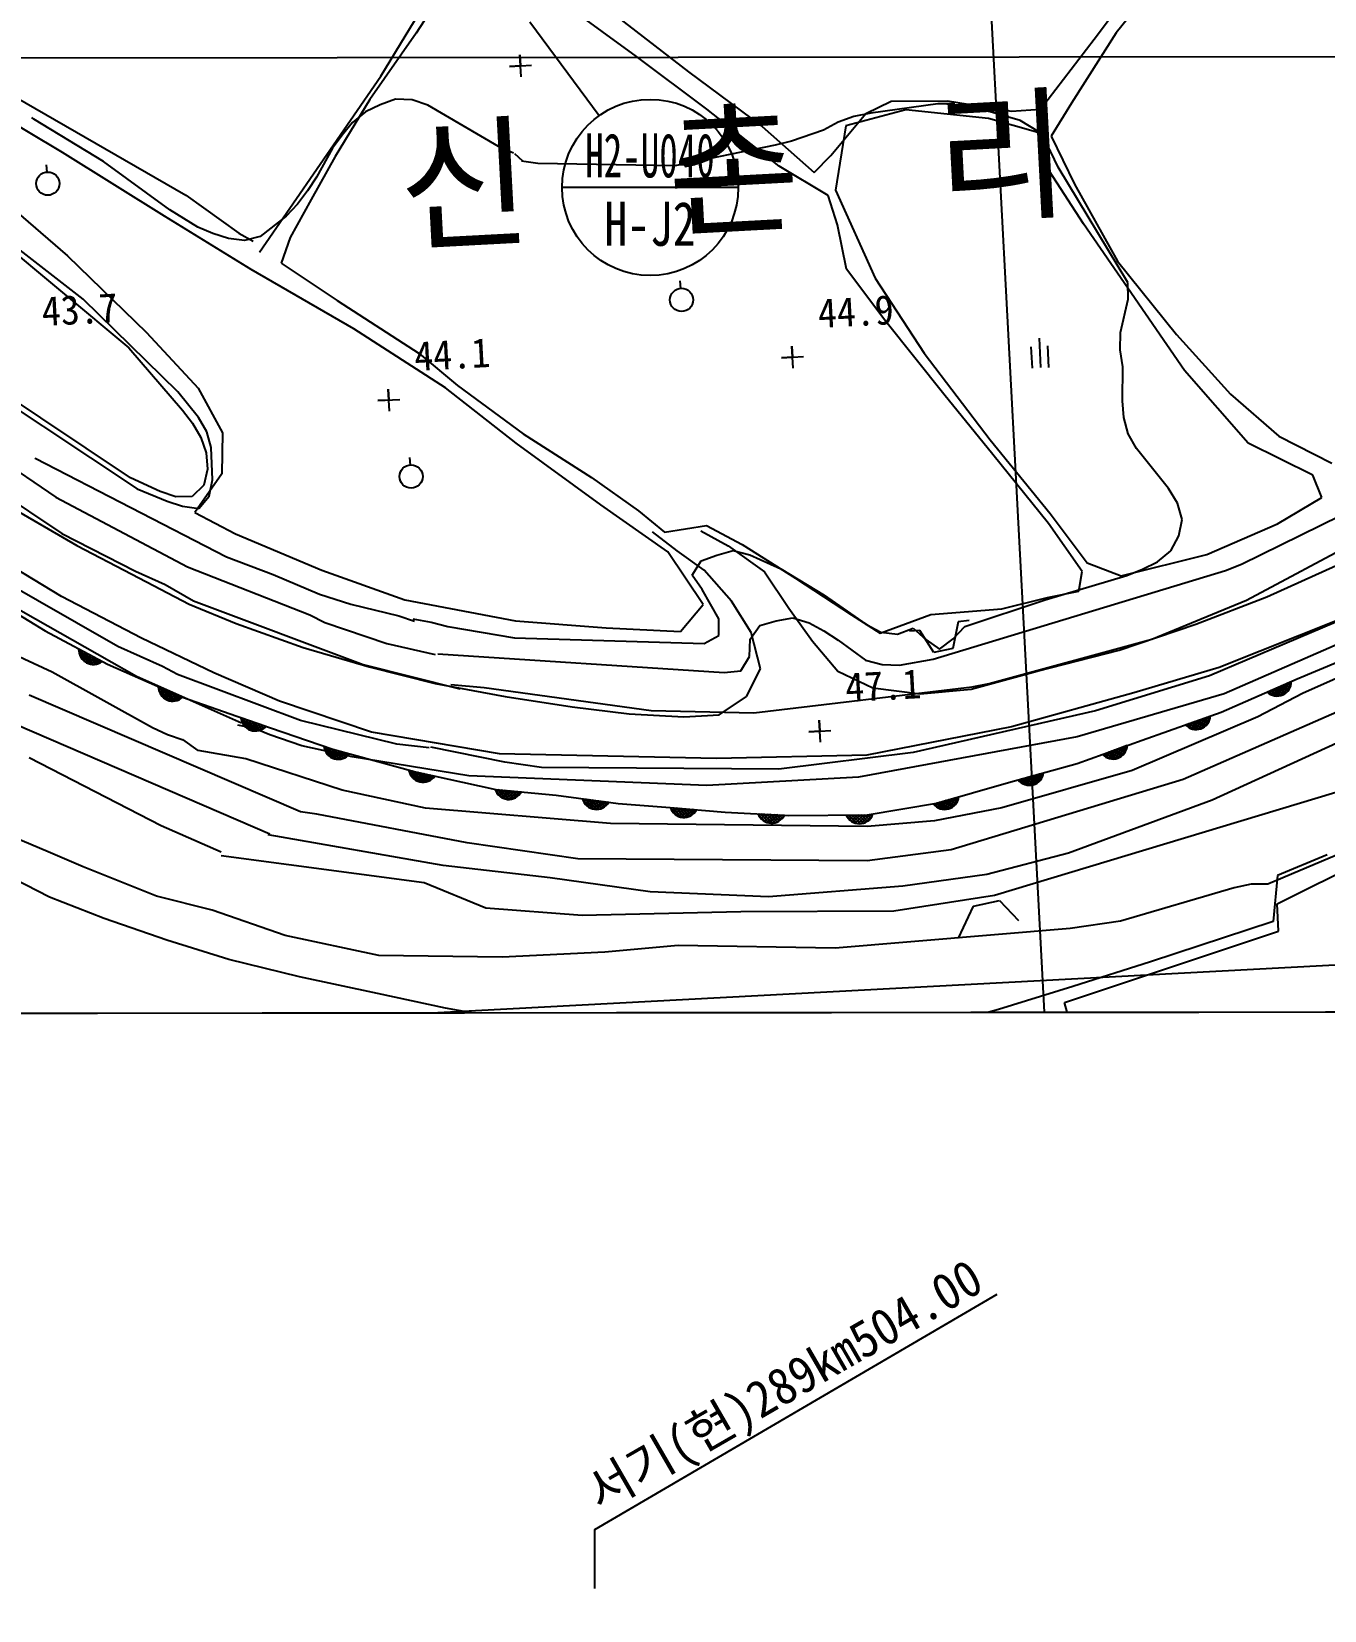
# Model space of a CAD drawing. Header units: millimetres. Extents: x 4198 to 4994, y 1103 to 1810.
# Drawn here: x 4653.3 to 4741.4, y 1363.4 to 1470.9 of the extents above; entities that cross this region are included whole.
import ezdxf
from ezdxf.enums import TextEntityAlignment as Align
from ezdxf.xclip import XClip

# ---------------------------------------------------------------- set-up
doc = ezdxf.new("R2010")
doc.units = ezdxf.units.MM
doc.header["$LTSCALE"] = 10
doc.header["$MEASUREMENT"] = 0
doc.header["$XCLIPFRAME"] = 2
doc.layers.add('TX-PAPR', color=2, linetype='Continuous', plot=False)
for name, color, linetype in [('TZ-BASE', 253, 'Continuous'), ('TZ-LEAL', 1, 'Continuous'), ('TZ-LEAT', 3, 'Continuous')]:
    doc.layers.add(name, color=color, linetype=linetype)
doc.styles.add('GHS', font='GulimChe.ttf')
doc.styles.add('GR', font='GulimChe.ttf')
doc.styles.add('GUL', font='GulimChe.ttf')
doc.styles.get("Standard").update_dxf_attribs({"font": 'GulimChe.ttf'})

# ---------------------------------------------------------------- blocks, each defined once
blk = doc.blocks.new('JD-SDGGD6G')
at = {"layer": 'TZ-BASE'}
for p, q in [((428.07, 141.33), (446.66, -208.53)), ((284.22, 17.23, 46.99), (372.66, -42, 46.99)), ((394.39, -10.84, 44.99), (400.17, -1.29, 44.99)), ((442.96, -8.31, 45.02), (447.67, -2, 45.02)), ((399.93, -3.03, 44.81), (396.78, -7.9, 44.81)), ((448.99, -2.25, 45.13), (444.45, -7.89, 45.13)), ((408.44, -5.21, 45.02), (415.34, -10.54, 45.02)), ((411.79, -9.51, 44.81), (407.12, -6.09, 44.81)), ((396.78, -7.9, 44.81), (393.63, -12.42, 44.81)), ((439.31, -13.09, 45.02), (442.96, -8.31, 45.02)), ((444.45, -7.89, 45.13), (441.41, -12.68, 45.13)), ((0.01, -9.93), (699.47, -9.28)), ((403.93, -10.89, 44.85), (403.85, -9.39, 44.85)), ((403.85, -9.39, 44.85), (403.89, -10.14, 44.85)), ((416.58, -13.08, 44.81), (411.79, -9.51, 44.81)), ((403.14, -10.18, 44.85), (404.64, -10.1, 44.85)), ((403.89, -10.14, 44.85), (403.14, -10.18, 44.85)), ((415.34, -10.54, 45.02), (420.35, -14.27, 45.02)), ((386.11, -22.83, 44.99), (394.39, -10.84, 44.99)), ((372.71, -16.03, 44.91), (365.93, -11.99, 44.91)), ((369.47, -12.25, 44.99), (381.1, -18.94, 44.99)), ((393.63, -12.42, 44.81), (391.26, -16.32, 44.81)), ((394.33, -12.79, 44.99), (393.33, -13.28, 44.99)), ((395.38, -12.41, 44.99), (394.33, -12.79, 44.99)), ((396.52, -12.45, 44.99), (395.38, -12.41, 44.99)), ((397.57, -12.81, 44.99), (396.52, -12.45, 44.99)), ((402.39, -15.63, 44.99), (397.57, -12.81, 44.99)), ((427.4, -13.38, 45.02), (429.13, -12.54, 45.02)), ((432.32, -12.73, 44.99), (427.75, -13.35, 44.99)), ((429.13, -12.54, 45.02), (432.97, -12.52, 45.02)), ((433.46, -12.72, 44.99), (432.32, -12.73, 44.99)), ((434.07, -12.89, 42.4), (432.93, -12.75, 42.4)), ((432.97, -12.52, 45.02), (437.33, -13.23, 45.02)), ((435.88, -13.27, 42.4), (434.07, -12.89, 42.4)), ((441.41, -12.68, 45.13), (440.02, -14.93, 45.13)), ((370.76, -13.76, 44.99), (370.62, -13.66, 44.99)), ((375.5, -16.65, 44.99), (370.76, -13.76, 44.99)), ((393.33, -13.28, 44.99), (392.46, -13.99, 44.99)), ((421.5, -16.96, 44.81), (416.58, -13.08, 44.81)), ((425.53, -13.98, 44.99), (424.52, -14.52, 44.99)), ((425.02, -16.25, 45.02), (427.4, -13.38, 45.02)), ((426.6, -13.58, 44.99), (425.53, -13.98, 44.99)), ((430.14, -13.14, 45.08), (426.05, -14.22, 45.08)), ((427.75, -13.35, 44.99), (426.6, -13.58, 44.99)), ((435.76, -13.73, 45.08), (430.14, -13.14, 45.08)), ((439.12, -14.68, 45.08), (435.76, -13.73, 45.08)), ((437.92, -13.85, 42.4), (435.88, -13.27, 42.4)), ((437.33, -13.23, 45.02), (439.31, -13.09, 45.02)), ((439.19, -14.64, 42.4), (437.92, -13.85, 42.4)), ((341.4, -14.82, 43.99), (377.79, -38.94, 43.99)), ((391.74, -14.85, 44.99), (391.09, -15.75, 44.99)), ((392.46, -13.99, 44.99), (391.74, -14.85, 44.99)), ((420.35, -14.27, 45.02), (423.89, -17.4, 45.02)), ((424.52, -14.52, 44.99), (422.34, -15.27, 44.99)), ((426.05, -14.22, 45.08), (425.34, -18.61, 45.08)), ((439.89, -17.28, 45.08), (439.12, -14.68, 45.08)), ((439.41, -14.99, 44.99), (439.35, -14.66, 44.99)), ((440, -15.99, 44.99), (439.41, -14.99, 44.99)), ((440.02, -14.93, 45.13), (441.62, -18.2, 45.13)), ((377.33, -38.19, 43.99), (342.97, -15.27, 43.99)), ((379.64, -20.38, 44.91), (372.71, -16.03, 44.91)), ((391.09, -15.75, 44.99), (390, -17.71, 44.99)), ((403.41, -16.09, 44.99), (402.39, -15.63, 44.99)), ((404.06, -16.62, 42.4), (403.5, -16.12, 42.4)), ((421.23, -15.55, 44.99), (414.39, -16.94, 44.99)), ((422.34, -15.27, 44.99), (421.23, -15.55, 44.99)), ((440.51, -17.03, 44.99), (440, -15.99, 44.99)), ((374.1, -26.03, 43.99), (362.5, -16.99, 43.99)), ((371.66, -17.39, 44.64), (371.61, -16.87, 44.64)), ((380.01, -19.94, 44.99), (375.5, -16.65, 44.99)), ((391.26, -16.32, 44.81), (389.63, -19.25, 44.81)), ((405.08, -16.8, 44.99), (403.95, -16.62, 44.99)), ((414.39, -16.94, 44.99), (405.08, -16.8, 44.99)), ((424.84, -18.98, 44.81), (421.5, -16.96, 44.81)), ((423.89, -17.4, 45.02), (425.02, -16.25, 45.02)), ((445.26, -24.9, 44.99), (440.51, -17.03, 44.99)), ((363.29, -17.74, 43.99), (377.21, -29.35, 43.99)), ((390, -17.71, 44.99), (389.39, -18.65, 44.99)), ((442.24, -20.91, 45.08), (439.89, -17.28, 45.08)), ((441.62, -18.2, 45.13), (444.54, -23.44, 45.13)), ((368.01, -18.73, 44.91), (373.04, -23.07, 44.91)), ((381.1, -18.94, 44.99), (384.71, -21.54, 44.99)), ((389.63, -19.25, 44.81), (388.2, -21.84, 44.81)), ((389.39, -18.65, 44.99), (388.7, -19.55, 44.99)), ((425.47, -20.97, 44.81), (424.84, -18.98, 44.81)), ((425.34, -18.61, 45.08), (428.05, -24.6, 45.08)), ((385.56, -24.02, 44.91), (379.64, -20.38, 44.91)), ((381.92, -21.13, 44.99), (380.01, -19.94, 44.99)), ((387.94, -20.38, 44.99), (386.17, -21.76, 44.99)), ((388.7, -19.55, 44.99), (387.94, -20.38, 44.99)), ((382.94, -21.56, 44.99), (381.92, -21.13, 44.99)), ((426.09, -23.99, 44.81), (425.47, -20.97, 44.81)), ((445.25, -25.28, 45.08), (442.24, -20.91, 45.08)), ((384, -21.89, 44.99), (382.94, -21.56, 44.99)), ((385.1, -22.03, 44.99), (384, -21.89, 44.99)), ((384.71, -21.54, 44.99), (385.69, -22.08, 44.99)), ((386.17, -21.76, 44.99), (385.1, -22.03, 44.99)), ((388.2, -21.84, 44.81), (387.59, -23.57, 44.81)), ((373.04, -23.07, 44.91), (378.43, -28.29, 44.91)), ((387.59, -23.57, 44.81), (391.4, -26.13, 44.81)), ((444.54, -23.44, 45.13), (448.56, -28.44, 45.13)), ((392.54, -28.06, 44.91), (385.56, -24.02, 44.91)), ((428.78, -27.55, 44.81), (426.09, -23.99, 44.81)), ((428.05, -24.6, 45.08), (431.39, -29.7, 45.08)), ((414.82, -25.31, 44.16), (414.77, -24.79, 44.16)), ((449.11, -30.88, 45.08), (445.25, -25.28, 45.08)), ((445.27, -26.04, 44.99), (445.26, -24.9, 44.99)), ((380.55, -32.35, 43.99), (374.1, -26.03, 43.99)), ((391.4, -26.13, 44.81), (396.98, -29.72, 44.81)), ((444.76, -28.31, 44.99), (445.27, -26.04, 44.99)), ((432.73, -32.51, 44.81), (428.78, -27.55, 44.81)), ((378.43, -28.29, 44.91), (381.95, -32.1, 44.91)), ((398.79, -32.08, 44.91), (392.54, -28.06, 44.91)), ((439.21, -28.68, 44.49), (439.31, -30.69, 44.49)), ((444.73, -29.49, 44.99), (444.76, -28.31, 44.99)), ((448.56, -28.44, 45.13), (452.23, -32.51, 45.13)), ((377.21, -29.35, 43.99), (380.88, -33.58, 43.99)), ((396.98, -29.72, 44.81), (399.59, -31.91, 44.81)), ((421.66, -30.02, 44.85), (423.16, -29.94, 44.85)), ((422.41, -29.98, 44.85), (421.66, -30.02, 44.85)), ((422.45, -30.73, 44.85), (422.37, -29.23, 44.85)), ((422.37, -29.23, 44.85), (422.41, -29.98, 44.85)), ((431.39, -29.7, 45.08), (435.88, -35.62, 45.08)), ((438.65, -29.28, 44.49), (438.73, -30.72, 44.49)), ((439.88, -30.69, 44.49), (439.8, -29.22, 44.49)), ((444.9, -30.63, 44.99), (444.73, -29.49, 44.99)), ((444.88, -32.95, 44.99), (444.9, -30.63, 44.99)), ((453.44, -35.85, 45.08), (449.11, -30.88, 45.08)), ((452.98, -44.09, 45.99), (479.94, -30.82, 45.99)), ((381.95, -32.1, 44.91), (383.59, -35.14, 44.91)), ((394.97, -33.65, 44.05), (394.89, -32.16, 44.05)), ((394.89, -32.16, 44.05), (394.93, -32.9, 44.05)), ((403.6, -35.85, 44.91), (398.79, -32.08, 44.91)), ((399.59, -31.91, 44.81), (404.08, -35.21, 44.81)), ((381.97, -34.08, 43.99), (380.55, -32.35, 43.99)), ((394.18, -32.94, 44.05), (395.68, -32.87, 44.05)), ((394.93, -32.9, 44.05), (394.18, -32.94, 44.05)), ((436.05, -36.62, 44.81), (432.73, -32.51, 44.81)), ((444.97, -34.09, 44.99), (444.88, -32.95, 44.99)), ((452.23, -32.51, 45.13), (455.54, -35.37, 45.13)), ((380.88, -33.58, 43.99), (381.55, -34.48, 43.99)), ((382.53, -35.06, 43.99), (381.97, -34.08, 43.99)), ((445.28, -35.2, 44.99), (444.97, -34.09, 44.99)), ((364.88, -34.49, 45.99), (372.25, -39.52, 45.99)), ((381.55, -34.48, 43.99), (382.12, -35.45, 43.99)), ((382.12, -35.45, 43.99), (382.49, -36.49, 43.99)), ((382.83, -36.13, 43.99), (382.53, -35.06, 43.99)), ((383.59, -35.14, 44.91), (383.56, -37.92, 44.91)), ((404.08, -35.21, 44.81), (408.72, -38.17, 44.81)), ((445.83, -36.2, 44.99), (445.28, -35.2, 44.99)), ((455.54, -35.37, 45.13), (459.15, -37.2, 45.13)), ((382.49, -36.49, 43.99), (382.57, -37.6, 43.99)), ((382.92, -38.34, 43.99), (382.83, -36.13, 43.99)), ((409.36, -40.05, 44.91), (403.6, -35.85, 44.91)), ((435.88, -35.62, 45.08), (439.95, -40.62, 45.08)), ((448.01, -38.92, 44.99), (445.83, -36.2, 44.99)), ((457.84, -38.01, 45.08), (453.44, -35.85, 45.08)), ((377.73, -51.74, 45.99), (351.46, -36.81, 45.99)), ((370.81, -36.84, 44.99), (370.85, -36.87, 44.99)), ((370.85, -36.87, 44.99), (383.88, -43.59, 44.99)), ((382.57, -37.6, 43.99), (382.32, -38.69, 43.99)), ((396.4, -37.34, 44.07), (396.35, -36.82, 44.07)), ((439.85, -41.31, 44.81), (436.05, -36.62, 44.81)), ((379.36, -39.13, 43.99), (377.33, -38.19, 43.99)), ((382.32, -38.69, 43.99), (381.53, -39.48, 43.99)), ((383.56, -37.92, 44.91), (381.71, -40.57, 44.91)), ((382.7, -39.44, 43.99), (382.92, -38.34, 43.99)), ((408.72, -38.17, 44.81), (411.93, -40.45, 44.81)), ((458.45, -39.54, 45.08), (457.84, -38.01, 45.08)), ((372.25, -39.52, 45.99), (381.21, -44.26, 45.99)), ((377.79, -38.94, 43.99), (379.82, -39.8, 43.99)), ((380.42, -39.49, 43.99), (379.36, -39.13, 43.99)), ((381.53, -39.48, 43.99), (380.42, -39.49, 43.99)), ((381.98, -40.3, 43.99), (382.7, -39.44, 43.99)), ((448.63, -39.92, 44.99), (448.01, -38.92, 44.99)), ((455.44, -41.33, 45.08), (458.45, -39.54, 45.08)), ((369.06, -40.12, 47.34), (373.67, -42.82, 47.34)), ((379.82, -39.8, 43.99), (380.88, -40.13, 43.99)), ((380.88, -40.13, 43.99), (381.98, -40.3, 43.99)), ((381.71, -40.57, 44.91), (384.49, -42.01, 44.91)), ((413.92, -43.24, 44.91), (409.36, -40.05, 44.91)), ((411.93, -40.45, 44.81), (413.69, -41.9, 44.81)), ((439.95, -40.62, 45.08), (442.49, -43.99, 45.08)), ((448.95, -41.03, 44.99), (448.63, -39.92, 44.99)), ((376.46, -49.68, 46.99), (361.86, -41.33, 46.99)), ((414.57, -43.18, 47.34), (412.89, -41.88, 47.34)), ((413.69, -41.9, 44.81), (416.55, -41.44, 44.81)), ((416.16, -41.81, 47.34), (418.04, -42.84, 47.34)), ((416.55, -41.44, 44.81), (418.99, -42.75, 44.81)), ((442.13, -44.59, 44.81), (439.85, -41.31, 44.81)), ((448.73, -42.16, 44.99), (448.95, -41.03, 44.99)), ((450.64, -43.43, 45.08), (455.44, -41.33, 45.08)), ((372.64, -46.29, 47.34), (367.09, -42.93, 47.34)), ((372.66, -42, 46.99), (377.67, -44.56, 46.99)), ((373.67, -42.82, 47.34), (377.43, -44.77, 47.34)), ((384.49, -42.01, 44.91), (390.36, -44.5, 44.91)), ((418.04, -42.84, 47.34), (420.5, -44.61, 47.34)), ((418.99, -42.75, 44.81), (422.62, -45.04, 44.81)), ((448.17, -43.18, 44.99), (448.73, -42.16, 44.99)), ((490.05, -42.27, 42.99), (451, -60.16, 42.99)), ((453.34, -46.53, 46.99), (461.43, -42.2, 46.99)), ((383.88, -43.59, 44.99), (387.05, -44.79, 44.99)), ((416.34, -46.83, 44.91), (413.92, -43.24, 44.91)), ((416.4, -44.48, 47.34), (414.57, -43.18, 47.34)), ((415.59, -44.84, 44.99), (416.19, -43.86, 44.99)), ((416.19, -43.86, 44.99), (417.26, -43.47, 44.99)), ((417.26, -43.47, 44.99), (418.37, -43.15, 44.99)), ((418.37, -43.15, 44.99), (419.5, -43.45, 44.99)), ((419.5, -43.45, 44.99), (421.61, -44.41, 44.99)), ((442.49, -43.99, 45.08), (444.79, -44.88, 45.08)), ((444.79, -44.88, 45.08), (450.64, -43.43, 45.08)), ((446.24, -44.42, 44.99), (447.28, -43.92, 44.99)), ((447.28, -43.92, 44.99), (448.17, -43.18, 44.99)), ((473.25, -43.54, 45.99), (451.82, -52.92, 45.99)), ((451.91, -44.52, 45.99), (452.98, -44.09, 45.99)), ((377.43, -44.77, 47.34), (381.33, -46.8, 47.34)), ((377.67, -44.56, 46.99), (379.7, -45.47, 46.99)), ((381.21, -44.26, 45.99), (389.54, -47.54, 45.99)), ((387.05, -44.79, 44.99), (390.21, -46.13, 44.99)), ((390.36, -44.5, 44.91), (396.01, -46.5, 44.91)), ((416.26, -45.8, 44.99), (415.59, -44.84, 44.99)), ((418.25, -46.61, 47.34), (416.4, -44.48, 47.34)), ((420.5, -44.61, 47.34), (422.16, -47.08, 47.34)), ((421.61, -44.41, 44.99), (424.57, -46.19, 44.99)), ((422.62, -45.04, 44.81), (426.44, -47.53, 44.81)), ((431.99, -50.55, 45.99), (451.91, -44.52, 45.99)), ((439.62, -46.51, 44.99), (445.17, -44.85, 44.99)), ((441.91, -45.92, 44.81), (442.13, -44.59, 44.81)), ((445.17, -44.85, 44.99), (446.24, -44.42, 44.99)), ((454.71, -46.3, 47.34), (459.44, -44.17, 47.34)), ((367.06, -45.89, 46.2), (371.52, -48.62, 46.2)), ((379.7, -45.47, 46.99), (381.62, -46.59, 46.99)), ((390.21, -46.13, 44.99), (392.33, -46.81, 44.99)), ((417.39, -47.81, 44.99), (416.26, -45.8, 44.99)), ((424.57, -46.19, 44.99), (427.41, -48.16, 44.99)), ((439.77, -46.36, 44.81), (441.91, -45.92, 44.81)), ((465.76, -45.34, 46.99), (450.82, -51.68, 46.99)), ((378.09, -49.12, 47.34), (372.64, -46.29, 47.34)), ((381.33, -46.8, 47.34), (384.53, -48.13, 47.34)), ((381.62, -46.59, 46.99), (393.17, -50.92, 46.99)), ((392.33, -46.81, 44.99), (395.61, -47.6, 44.99)), ((396.01, -46.5, 44.91), (403.55, -47.93, 44.91)), ((414.78, -48.66, 44.91), (416.34, -46.83, 44.91)), ((419.61, -48.73, 47.34), (418.25, -46.61, 47.34)), ((422.16, -47.08, 47.34), (423.77, -49.33, 47.34)), ((431.84, -47.5, 44.81), (436.68, -47.12, 44.81)), ((434.14, -48.32, 44.99), (439.62, -46.51, 44.99)), ((436.68, -47.12, 44.81), (439.77, -46.36, 44.81)), ((446.89, -49.19, 46.99), (453.34, -46.53, 46.99)), ((449.88, -48.16, 47.34), (454.71, -46.3, 47.34)), ((371.99, -51.43, 44.99), (364.87, -48.15, 44.99)), ((384.53, -48.13, 47.34), (389.1, -49.76, 47.34)), ((389.54, -47.54, 45.99), (390.56, -48.05, 45.99)), ((390.56, -48.05, 45.99), (394.79, -49.49, 45.99)), ((395.61, -47.6, 44.99), (396.67, -47.96, 44.99)), ((396.55, -47.81, 44.99), (397.8, -48.03, 44.99)), ((397.8, -48.03, 44.99), (398.94, -48.32, 44.99)), ((398.94, -48.32, 44.99), (403.48, -49.11, 44.99)), ((403.55, -47.93, 44.91), (409.73, -48.42, 44.91)), ((417.4, -48.95, 44.99), (417.39, -47.81, 44.99)), ((419.52, -49.19, 45.99), (420.19, -48.25, 45.99)), ((420.19, -48.25, 45.99), (421.3, -47.94, 45.99)), ((421.3, -47.94, 45.99), (422.44, -47.74, 45.99)), ((422.44, -47.74, 45.99), (423.54, -48.07, 45.99)), ((423.54, -48.07, 45.99), (424.55, -48.62, 45.99)), ((426.44, -47.53, 44.81), (428.39, -48.79, 44.81)), ((427.41, -48.16, 44.99), (428.43, -48.71, 44.99)), ((428.39, -48.79, 44.81), (431.84, -47.5, 44.81)), ((433.69, -48, 44.98), (433.34, -49.82, 44.98)), ((433.36, -49.17, 44.99), (434.14, -48.32, 44.99)), ((434.45, -47.91, 44.98), (433.69, -48, 44.98)), ((444.67, -49.94, 47.34), (449.88, -48.16, 47.34)), ((459.73, -47.82, 47.34), (451.48, -51.12, 47.34)), ((371.52, -48.62, 46.2), (375.76, -50.89, 46.2)), ((383.01, -51.48, 47.34), (378.09, -49.12, 47.34)), ((403.48, -49.11, 44.99), (416.4, -49.49, 44.99)), ((409.73, -48.42, 44.91), (414.78, -48.66, 44.91)), ((416.4, -49.49, 44.99), (417.4, -48.95, 44.99)), ((419.49, -50.37, 45.99), (419.52, -49.19, 45.99)), ((420.23, -51.22, 47.34), (419.61, -48.73, 47.34)), ((423.77, -49.33, 47.34), (425.51, -51.38, 47.34)), ((424.55, -48.62, 45.99), (425.52, -49.25, 45.99)), ((425.52, -49.25, 45.99), (427.39, -50.63, 45.99)), ((428.43, -48.71, 44.99), (429.56, -48.86, 44.99)), ((429.56, -48.86, 44.99), (430.64, -48.43, 44.99)), ((431.09, -48.59, 44.98), (430.37, -48.65, 44.98)), ((430.64, -48.43, 44.99), (431.49, -49.21, 44.99)), ((432.04, -50.09, 44.98), (431.09, -48.59, 44.98)), ((431.49, -49.21, 44.99), (432.43, -49.87, 44.99)), ((432.43, -49.87, 44.99), (433.36, -49.17, 44.99)), ((435.8, -52.2, 46.99), (446.89, -49.19, 46.99)), ((373.82, -49.85, 46.2), (375.41, -50.7, 46.2)), ((373.82, -49.93, 46.2), (373.92, -49.9, 46.2)), ((374.01, -50.52, 46.2), (373.82, -49.9, 46.2)), ((373.83, -50.08, 46.2), (374.1, -50, 46.2)), ((373.86, -50.23, 46.2), (374.29, -50.1, 46.2)), ((373.92, -50.37, 46.2), (374.48, -50.2, 46.2)), ((374.23, -50.74, 46.2), (373.99, -49.94, 46.2)), ((373.99, -50.5, 46.2), (374.67, -50.3, 46.2)), ((374.1, -50.63, 46.2), (374.85, -50.4, 46.2)), ((374.42, -50.84, 46.2), (374.17, -50.04, 46.2)), ((374.24, -50.74, 46.2), (375.04, -50.5, 46.2)), ((374.59, -50.9, 46.2), (374.36, -50.14, 46.2)), ((374.75, -50.92, 46.2), (374.55, -50.24, 46.2)), ((374.91, -50.91, 46.2), (374.74, -50.34, 46.2)), ((375.06, -50.88, 46.2), (374.92, -50.44, 46.2)), ((375.2, -50.83, 46.2), (375.11, -50.54, 46.2)), ((379.51, -51.05, 46.99), (376.46, -49.68, 46.99)), ((389.1, -49.76, 47.34), (393.59, -51.08, 47.34)), ((394.79, -49.49, 45.99), (398.08, -50.24, 45.99)), ((398.25, -50.2, 45.99), (417.76, -51.46, 45.99)), ((418.9, -51.34, 45.99), (419.49, -50.37, 45.99)), ((433.34, -49.82, 44.98), (432.04, -50.09, 44.98)), ((439.08, -51.36, 47.34), (444.67, -49.94, 47.34)), ((456.79, -51.9, 46.2), (461.51, -49.92, 46.2)), ((463.56, -50.04, 44.99), (457.14, -52.89, 44.99)), ((378.84, -55.23, 44.99), (371.99, -51.43, 44.99)), ((374.42, -50.85, 46.2), (375.23, -50.6, 46.2)), ((374.71, -50.91, 46.2), (375.4, -50.71, 46.2)), ((375.33, -50.75, 46.2), (375.3, -50.64, 46.2)), ((375.76, -50.89, 46.2), (380.88, -53.14, 46.2)), ((380.53, -51.6, 46.99), (379.51, -51.05, 46.99)), ((388.9, -54.74, 46.99), (380.53, -51.6, 46.99)), ((387.49, -53.41, 47.34), (383.01, -51.48, 47.34)), ((393.17, -50.92, 46.99), (399.75, -52.57, 46.99)), ((393.59, -51.08, 47.34), (398.08, -52.21, 47.34)), ((417.76, -51.46, 45.99), (418.9, -51.34, 45.99)), ((419.28, -53.1, 47.34), (420.23, -51.22, 47.34)), ((425.51, -51.38, 47.34), (427.88, -52.5, 47.34)), ((427.39, -50.63, 45.99), (428.53, -50.92, 45.99)), ((428.53, -50.92, 45.99), (429.7, -50.95, 45.99)), ((429.7, -50.95, 45.99), (431.99, -50.55, 45.99)), ((434.57, -52.59, 47.34), (439.08, -51.36, 47.34)), ((451.48, -51.12, 47.34), (445.66, -52.85, 47.34)), ((384.89, -54.92, 45.99), (377.73, -51.74, 45.99)), ((379.24, -52.42, 46.2), (380.89, -53.14, 46.2)), ((379.24, -52.5, 46.2), (379.34, -52.46, 46.2)), ((379.48, -53.07, 46.2), (379.24, -52.46, 46.2)), ((379.26, -52.65, 46.2), (379.53, -52.55, 46.2)), ((379.31, -52.79, 46.2), (379.73, -52.63, 46.2)), ((379.72, -53.27, 46.2), (379.41, -52.49, 46.2)), ((379.91, -53.36, 46.2), (379.61, -52.58, 46.2)), ((380.09, -53.4, 46.2), (379.8, -52.66, 46.2)), ((398.08, -52.21, 47.34), (402.85, -53.09, 47.34)), ((399.15, -52.28, 46.99), (401.42, -52.48, 46.99)), ((401.42, -52.48, 46.99), (412.79, -54.05, 46.99)), ((419.78, -54.21, 46.99), (434.65, -52.44, 46.99)), ((427.88, -52.5, 47.34), (431.1, -52.92, 47.34)), ((431.1, -52.92, 47.34), (434.57, -52.59, 47.34)), ((434.65, -52.44, 46.99), (435.8, -52.2, 46.99)), ((450.82, -51.68, 46.99), (443.05, -54.08, 46.99)), ((451.6, -54.17, 46.2), (456.79, -51.9, 46.2)), ((454.74, -52.79, 46.2), (456.39, -52.07, 46.2)), ((454.93, -52.94, 46.2), (455.03, -52.67, 46.2)), ((455.06, -53, 46.2), (455.23, -52.58, 46.2)), ((455.89, -52.94, 46.2), (455.1, -52.63, 46.2)), ((455.21, -53.04, 46.2), (455.42, -52.5, 46.2)), ((456.04, -52.84, 46.2), (455.3, -52.55, 46.2)), ((455.36, -53.06, 46.2), (455.61, -52.41, 46.2)), ((456.15, -52.72, 46.2), (455.49, -52.46, 46.2)), ((455.52, -53.06, 46.2), (455.81, -52.32, 46.2)), ((456.24, -52.6, 46.2), (455.69, -52.38, 46.2)), ((455.7, -53.02, 46.2), (456, -52.24, 46.2)), ((456.31, -52.46, 46.2), (455.88, -52.29, 46.2)), ((455.89, -52.94, 46.2), (456.2, -52.15, 46.2)), ((456.36, -52.32, 46.2), (456.07, -52.21, 46.2)), ((456.12, -52.75, 46.2), (456.39, -52.08, 46.2)), ((456.38, -52.17, 46.2), (456.27, -52.12, 46.2)), ((388.92, -60.96, 43.99), (370.44, -53.01, 43.99)), ((379.37, -52.93, 46.2), (379.92, -52.72, 46.2)), ((379.46, -53.06, 46.2), (380.12, -52.8, 46.2)), ((379.58, -53.17, 46.2), (380.31, -52.89, 46.2)), ((379.72, -53.28, 46.2), (380.51, -52.97, 46.2)), ((379.92, -53.36, 46.2), (380.7, -53.06, 46.2)), ((380.25, -53.41, 46.2), (379.99, -52.75, 46.2)), ((380.41, -53.39, 46.2), (380.19, -52.83, 46.2)), ((380.21, -53.41, 46.2), (380.88, -53.15, 46.2)), ((380.55, -53.35, 46.2), (380.38, -52.92, 46.2)), ((380.69, -53.29, 46.2), (380.58, -53, 46.2)), ((380.82, -53.2, 46.2), (380.77, -53.09, 46.2)), ((380.88, -53.14, 46.2), (386.01, -54.93, 46.2)), ((393.75, -55.53, 47.34), (387.49, -53.41, 47.34)), ((402.85, -53.09, 47.34), (407.4, -53.8, 47.34)), ((417.42, -54.35, 47.34), (419.28, -53.1, 47.34)), ((445.66, -52.85, 47.34), (437.32, -55.16, 47.34)), ((451.82, -52.92, 45.99), (441.79, -55.84, 45.99)), ((460.78, -53.59, 43.99), (449.02, -58.74, 43.99)), ((457.14, -52.89, 44.99), (454.1, -54.49, 44.99)), ((455.38, -53.06, 46.2), (454.77, -52.83, 46.2)), ((454.8, -52.85, 46.2), (454.84, -52.75, 46.2)), ((455.69, -53.02, 46.2), (454.91, -52.72, 46.2)), ((386.81, -62.48, 42.99), (368.45, -54.54, 42.99)), ((384.85, -54.53, 46.2), (386.55, -55.12, 46.2)), ((384.86, -54.61, 46.2), (384.96, -54.56, 46.2)), ((385.14, -55.16, 46.2), (384.86, -54.57, 46.2)), ((384.89, -54.76, 46.2), (385.16, -54.63, 46.2)), ((384.95, -54.9, 46.2), (385.36, -54.7, 46.2)), ((385.39, -55.34, 46.2), (385.03, -54.59, 46.2)), ((385.03, -55.03, 46.2), (385.56, -54.77, 46.2)), ((385.12, -55.15, 46.2), (385.76, -54.84, 46.2)), ((385.6, -55.42, 46.2), (385.23, -54.66, 46.2)), ((385.77, -55.44, 46.2), (385.43, -54.73, 46.2)), ((385.94, -55.44, 46.2), (385.63, -54.8, 46.2)), ((395.48, -56.35, 46.99), (388.9, -54.74, 46.99)), ((407.4, -53.8, 47.34), (411.3, -54.28, 47.34)), ((411.3, -54.28, 47.34), (415.02, -54.48, 47.34)), ((412.79, -54.05, 46.99), (419.78, -54.21, 46.99)), ((415.02, -54.48, 47.34), (417.42, -54.35, 47.34)), ((424.32, -56.21, 47.07), (424.24, -54.71, 47.07)), ((424.24, -54.71, 47.07), (424.28, -55.46, 47.07)), ((443.05, -54.08, 46.99), (430.63, -56.9, 46.99)), ((454.1, -54.49, 44.99), (445.54, -58.13, 44.99)), ((446.23, -56.06, 46.2), (451.6, -54.17, 46.2)), ((449.17, -55.02, 46.2), (450.87, -54.43, 46.2)), ((449.48, -55.25, 46.2), (449.67, -54.85, 46.2)), ((449.62, -55.31, 46.2), (449.87, -54.78, 46.2)), ((450.46, -55.16, 46.2), (449.75, -54.82, 46.2)), ((449.77, -55.34, 46.2), (450.07, -54.71, 46.2)), ((449.93, -55.34, 46.2), (450.27, -54.63, 46.2)), ((450.59, -55.06, 46.2), (449.95, -54.75, 46.2)), ((450.11, -55.32, 46.2), (450.47, -54.56, 46.2)), ((450.69, -54.94, 46.2), (450.15, -54.68, 46.2)), ((450.31, -55.25, 46.2), (450.67, -54.49, 46.2)), ((450.77, -54.81, 46.2), (450.35, -54.61, 46.2)), ((450.82, -54.67, 46.2), (450.55, -54.54, 46.2)), ((450.56, -55.09, 46.2), (450.87, -54.44, 46.2)), ((450.86, -54.52, 46.2), (450.75, -54.47, 46.2)), ((379.86, -55.7, 44.99), (378.84, -55.23, 44.99)), ((380.92, -56.06, 44.99), (379.86, -55.7, 44.99)), ((385.77, -55.27, 45.99), (384.64, -55.05, 45.99)), ((385.25, -55.26, 46.2), (385.96, -54.91, 46.2)), ((385.4, -55.35, 46.2), (386.16, -54.98, 46.2)), ((385.6, -55.42, 46.2), (386.36, -55.05, 46.2)), ((386.83, -55.71, 45.99), (385.77, -55.27, 45.99)), ((386.09, -55.41, 46.2), (385.83, -54.87, 46.2)), ((385.89, -55.44, 46.2), (386.54, -55.13, 46.2)), ((386.01, -54.93, 46.2), (391.1, -56.69, 46.2)), ((386.23, -55.36, 46.2), (386.03, -54.94, 46.2)), ((386.36, -55.28, 46.2), (386.23, -55.01, 46.2)), ((386.48, -55.19, 46.2), (386.43, -55.08, 46.2)), ((389.01, -56.45, 45.99), (386.83, -55.71, 45.99)), ((402.46, -56.99, 47.34), (393.75, -55.53, 47.34)), ((423.53, -55.5, 47.07), (425.02, -55.42, 47.07)), ((424.28, -55.46, 47.07), (423.53, -55.5, 47.07)), ((441.79, -55.84, 45.99), (426.9, -58.6, 45.99)), ((437.32, -55.16, 47.34), (427.47, -57.09, 47.34)), ((449.79, -55.34, 46.2), (449.2, -55.06, 46.2)), ((449.23, -55.08, 46.2), (449.27, -54.99, 46.2)), ((449.35, -55.18, 46.2), (449.47, -54.92, 46.2)), ((450.1, -55.32, 46.2), (449.35, -54.96, 46.2)), ((450.31, -55.25, 46.2), (449.55, -54.89, 46.2)), ((381.93, -56.77, 44.98), (380.89, -56.03, 44.98)), ((385.19, -57.35, 44.99), (381.93, -56.77, 44.99)), ((392.42, -57.21, 45.99), (389.01, -56.45, 45.99)), ((390.51, -56.53, 46.2), (392.25, -57, 46.2)), ((390.52, -56.61, 46.2), (390.62, -56.56, 46.2)), ((390.84, -57.14, 46.2), (390.52, -56.57, 46.2)), ((390.57, -56.75, 46.2), (390.82, -56.61, 46.2)), ((390.63, -56.89, 46.2), (391.03, -56.67, 46.2)), ((391.11, -57.3, 46.2), (390.69, -56.58, 46.2)), ((390.72, -57.01, 46.2), (391.23, -56.72, 46.2)), ((390.83, -57.13, 46.2), (391.43, -56.78, 46.2)), ((391.31, -57.36, 46.2), (390.9, -56.63, 46.2)), ((390.96, -57.23, 46.2), (391.64, -56.84, 46.2)), ((391.1, -56.69, 46.2), (396.73, -58.23, 46.2)), ((391.49, -57.38, 46.2), (391.1, -56.69, 46.2)), ((391.11, -57.31, 46.2), (391.84, -56.89, 46.2)), ((391.66, -57.36, 46.2), (391.31, -56.74, 46.2)), ((391.32, -57.36, 46.2), (392.05, -56.95, 46.2)), ((391.81, -57.32, 46.2), (391.51, -56.8, 46.2)), ((391.94, -57.26, 46.2), (391.72, -56.86, 46.2)), ((392.07, -57.18, 46.2), (391.92, -56.91, 46.2)), ((392.19, -57.07, 46.2), (392.12, -56.97, 46.2)), ((397.68, -56.6, 46.99), (395.48, -56.35, 46.99)), ((402.82, -57.56, 47), (397.79, -56.54, 47)), ((409.83, -57.17, 47.34), (402.46, -56.99, 47.34)), ((430.63, -56.9, 46.99), (421.48, -58.05, 46.99)), ((441.79, -57.66, 46.2), (446.23, -56.06, 46.2)), ((443.52, -57.04, 46.2), (445.21, -56.42, 46.2)), ((443.58, -57.09, 46.2), (443.62, -57, 46.2)), ((443.7, -57.19, 46.2), (443.82, -56.93, 46.2)), ((444.45, -57.33, 46.2), (443.7, -56.97, 46.2)), ((443.83, -57.26, 46.2), (444.02, -56.85, 46.2)), ((444.66, -57.26, 46.2), (443.89, -56.9, 46.2)), ((443.97, -57.32, 46.2), (444.22, -56.78, 46.2)), ((444.81, -57.17, 46.2), (444.09, -56.83, 46.2)), ((444.12, -57.35, 46.2), (444.42, -56.71, 46.2)), ((444.28, -57.35, 46.2), (444.62, -56.64, 46.2)), ((444.94, -57.06, 46.2), (444.29, -56.76, 46.2)), ((444.46, -57.33, 46.2), (444.82, -56.57, 46.2)), ((445.04, -56.94, 46.2), (444.49, -56.68, 46.2)), ((444.66, -57.26, 46.2), (445.02, -56.49, 46.2)), ((445.11, -56.81, 46.2), (444.69, -56.61, 46.2)), ((445.17, -56.67, 46.2), (444.89, -56.54, 46.2)), ((444.9, -57.09, 46.2), (445.21, -56.44, 46.2)), ((445.2, -56.52, 46.2), (445.09, -56.47, 46.2)), ((379.43, -61.91, 41.99), (370.43, -57.28, 41.99)), ((391.75, -59.48, 44.99), (385.19, -57.35, 44.99)), ((391.61, -57.37, 46.2), (392.24, -57.01, 46.2)), ((400.37, -58.5, 45.99), (392.42, -57.21, 45.99)), ((405.32, -57.94, 46.99), (402.82, -57.56, 46.99)), ((421.48, -58.05, 46.99), (405.32, -57.94, 46.99)), ((417.24, -57.31, 47.34), (409.83, -57.17, 47.34)), ((427.47, -57.09, 47.34), (417.24, -57.31, 47.34)), ((437.12, -58.96, 46.2), (441.79, -57.66, 46.2)), ((444.14, -57.35, 46.2), (443.55, -57.07, 46.2)), ((699.47, -58.63), (0.09, -95.79)), ((396.29, -58.13, 46.2), (398.05, -58.52, 46.2)), ((396.66, -58.73, 46.2), (396.3, -58.18, 46.2)), ((396.31, -58.21, 46.2), (396.4, -58.16, 46.2)), ((396.36, -58.36, 46.2), (396.61, -58.2, 46.2)), ((396.43, -58.49, 46.2), (396.81, -58.25, 46.2)), ((396.93, -58.88, 46.2), (396.48, -58.17, 46.2)), ((396.53, -58.61, 46.2), (397.02, -58.29, 46.2)), ((396.64, -58.72, 46.2), (397.23, -58.34, 46.2)), ((397.14, -58.93, 46.2), (396.68, -58.22, 46.2)), ((396.73, -58.23, 46.2), (402.21, -59.42, 46.2)), ((396.77, -58.81, 46.2), (397.44, -58.38, 46.2)), ((397.32, -58.93, 46.2), (396.89, -58.26, 46.2)), ((396.94, -58.88, 46.2), (397.64, -58.43, 46.2)), ((397.48, -58.91, 46.2), (397.1, -58.31, 46.2)), ((397.14, -58.93, 46.2), (397.85, -58.47, 46.2)), ((397.63, -58.86, 46.2), (397.31, -58.35, 46.2)), ((397.44, -58.91, 46.2), (398.04, -58.53, 46.2)), ((397.76, -58.79, 46.2), (397.51, -58.4, 46.2)), ((397.88, -58.7, 46.2), (397.72, -58.44, 46.2)), ((397.99, -58.59, 46.2), (397.93, -58.49, 46.2)), ((416.58, -59.15, 45.99), (400.37, -58.5, 45.99)), ((426.9, -58.6, 45.99), (416.58, -59.15, 45.99)), ((432.22, -60.36, 46.2), (437.12, -58.96, 46.2)), ((449.02, -58.74, 43.99), (433.21, -63.54, 43.99)), ((445.54, -58.13, 44.99), (436.66, -60.69, 44.99)), ((437.78, -58.77, 46.2), (439.51, -58.29, 46.2)), ((438.38, -59.13, 46.2), (437.81, -58.81, 46.2)), ((437.83, -58.84, 46.2), (437.88, -58.74, 46.2)), ((437.95, -58.94, 46.2), (438.09, -58.69, 46.2)), ((438.69, -59.14, 46.2), (437.96, -58.72, 46.2)), ((438.07, -59.02, 46.2), (438.29, -58.63, 46.2)), ((438.9, -59.08, 46.2), (438.16, -58.67, 46.2)), ((438.21, -59.09, 46.2), (438.5, -58.57, 46.2)), ((438.36, -59.13, 46.2), (438.7, -58.52, 46.2)), ((439.06, -59, 46.2), (438.37, -58.61, 46.2)), ((438.52, -59.15, 46.2), (438.91, -58.46, 46.2)), ((439.19, -58.9, 46.2), (438.57, -58.55, 46.2)), ((438.7, -59.13, 46.2), (439.11, -58.4, 46.2)), ((439.3, -58.79, 46.2), (438.78, -58.5, 46.2)), ((438.9, -59.08, 46.2), (439.32, -58.35, 46.2)), ((439.39, -58.67, 46.2), (438.98, -58.44, 46.2)), ((439.16, -58.93, 46.2), (439.51, -58.3, 46.2)), ((439.45, -58.53, 46.2), (439.19, -58.38, 46.2)), ((439.5, -58.39, 46.2), (439.39, -58.33, 46.2)), ((397.43, -60.71, 44.99), (391.75, -59.48, 44.99)), ((402.15, -59.42, 46.2), (403.95, -59.59, 46.2)), ((402.58, -59.97, 46.2), (402.17, -59.46, 46.2)), ((402.18, -59.49, 46.2), (402.26, -59.43, 46.2)), ((402.21, -59.42, 46.2), (406.31, -59.82, 46.2)), ((402.25, -59.63, 46.2), (402.47, -59.45, 46.2)), ((402.87, -60.08, 46.2), (402.34, -59.43, 46.2)), ((402.34, -59.75, 46.2), (402.69, -59.47, 46.2)), ((402.44, -59.86, 46.2), (402.9, -59.49, 46.2)), ((403.09, -60.11, 46.2), (402.55, -59.46, 46.2)), ((402.57, -59.95, 46.2), (403.11, -59.51, 46.2)), ((402.71, -60.03, 46.2), (403.32, -59.53, 46.2)), ((403.27, -60.09, 46.2), (402.76, -59.48, 46.2)), ((402.88, -60.08, 46.2), (403.53, -59.55, 46.2)), ((403.43, -60.04, 46.2), (402.97, -59.5, 46.2)), ((403.09, -60.11, 46.2), (403.74, -59.57, 46.2)), ((403.57, -59.98, 46.2), (403.19, -59.52, 46.2)), ((403.38, -60.06, 46.2), (403.94, -59.6, 46.2)), ((403.69, -59.9, 46.2), (403.4, -59.54, 46.2)), ((403.8, -59.79, 46.2), (403.61, -59.56, 46.2)), ((403.9, -59.67, 46.2), (403.82, -59.58, 46.2)), ((406.31, -59.82, 46.2), (410.55, -60.38, 46.2)), ((408.12, -60.06, 46.2), (409.9, -60.29, 46.2)), ((408.53, -60.62, 46.2), (408.13, -60.11, 46.2)), ((408.14, -60.14, 46.2), (408.23, -60.07, 46.2)), ((408.21, -60.28, 46.2), (408.44, -60.1, 46.2)), ((408.29, -60.4, 46.2), (408.65, -60.13, 46.2)), ((408.82, -60.75, 46.2), (408.31, -60.09, 46.2)), ((408.39, -60.52, 46.2), (408.86, -60.16, 46.2)), ((408.51, -60.61, 46.2), (409.07, -60.19, 46.2)), ((409.03, -60.78, 46.2), (408.52, -60.11, 46.2)), ((408.65, -60.69, 46.2), (409.28, -60.21, 46.2)), ((409.21, -60.77, 46.2), (408.73, -60.14, 46.2)), ((409.37, -60.73, 46.2), (408.94, -60.17, 46.2)), ((409.51, -60.67, 46.2), (409.15, -60.2, 46.2)), ((409.64, -60.59, 46.2), (409.36, -60.22, 46.2)), ((432.01, -60.42, 46.2), (433.74, -59.92, 46.2)), ((432.44, -60.73, 46.2), (432.73, -60.22, 46.2)), ((432.59, -60.77, 46.2), (432.93, -60.16, 46.2)), ((432.75, -60.79, 46.2), (433.13, -60.1, 46.2)), ((433.42, -60.54, 46.2), (432.8, -60.19, 46.2)), ((432.93, -60.77, 46.2), (433.34, -60.04, 46.2)), ((433.53, -60.43, 46.2), (433.01, -60.14, 46.2)), ((433.13, -60.72, 46.2), (433.54, -59.98, 46.2)), ((433.62, -60.3, 46.2), (433.21, -60.08, 46.2)), ((433.39, -60.57, 46.2), (433.74, -59.94, 46.2)), ((433.68, -60.17, 46.2), (433.41, -60.02, 46.2)), ((433.72, -60.02, 46.2), (433.62, -59.96, 46.2)), ((459.42, -59.64, 41.99), (436.17, -66.65, 41.99)), ((451, -60.16, 42.99), (441.22, -63.77, 42.99)), ((371.72, -63.68, 40.99), (364.56, -60.64, 40.99)), ((390.02, -61.1, 43.99), (388.92, -60.96, 43.99)), ((400.26, -63.07, 44.01), (390.02, -61.1, 44.01)), ((410.02, -61.74, 44.99), (397.43, -60.71, 44.99)), ((408.82, -60.75, 46.2), (409.49, -60.24, 46.2)), ((409.03, -60.78, 46.2), (409.7, -60.27, 46.2)), ((409.33, -60.74, 46.2), (409.9, -60.3, 46.2)), ((409.75, -60.49, 46.2), (409.57, -60.25, 46.2)), ((409.85, -60.37, 46.2), (409.78, -60.28, 46.2)), ((410.55, -60.38, 46.2), (414.08, -60.65, 46.2)), ((414.08, -60.65, 46.2), (417.83, -60.97, 46.2)), ((414.09, -60.65, 46.2), (415.88, -60.81, 46.2)), ((414.52, -61.2, 46.2), (414.1, -60.7, 46.2)), ((414.12, -60.73, 46.2), (414.2, -60.66, 46.2)), ((414.19, -60.87, 46.2), (414.41, -60.68, 46.2)), ((414.82, -61.31, 46.2), (414.27, -60.67, 46.2)), ((414.27, -60.99, 46.2), (414.62, -60.7, 46.2)), ((414.38, -61.1, 46.2), (414.83, -60.72, 46.2)), ((415.03, -61.33, 46.2), (414.49, -60.69, 46.2)), ((414.51, -61.19, 46.2), (415.04, -60.73, 46.2)), ((414.65, -61.26, 46.2), (415.25, -60.75, 46.2)), ((415.21, -61.31, 46.2), (414.7, -60.71, 46.2)), ((414.82, -61.31, 46.2), (415.46, -60.77, 46.2)), ((415.37, -61.27, 46.2), (414.91, -60.72, 46.2)), ((415.03, -61.33, 46.2), (415.68, -60.79, 46.2)), ((415.51, -61.2, 46.2), (415.12, -60.74, 46.2)), ((415.32, -61.28, 46.2), (415.88, -60.82, 46.2)), ((415.63, -61.11, 46.2), (415.33, -60.76, 46.2)), ((415.74, -61.01, 46.2), (415.54, -60.78, 46.2)), ((415.83, -60.89, 46.2), (415.75, -60.79, 46.2)), ((417.83, -60.97, 46.2), (422.16, -61.19, 46.2)), ((420.07, -61.08, 46.2), (421.87, -61.17, 46.2)), ((420.53, -61.61, 46.2), (420.09, -61.13, 46.2)), ((420.1, -61.16, 46.2), (420.18, -61.09, 46.2)), ((420.18, -61.29, 46.2), (420.39, -61.1, 46.2)), ((420.82, -61.71, 46.2), (420.26, -61.09, 46.2)), ((420.27, -61.41, 46.2), (420.6, -61.11, 46.2)), ((420.38, -61.51, 46.2), (420.82, -61.12, 46.2)), ((421.04, -61.73, 46.2), (420.47, -61.1, 46.2)), ((420.51, -61.6, 46.2), (421.03, -61.13, 46.2)), ((420.66, -61.67, 46.2), (421.24, -61.14, 46.2)), ((421.22, -61.7, 46.2), (420.68, -61.11, 46.2)), ((420.83, -61.71, 46.2), (421.45, -61.15, 46.2)), ((421.37, -61.65, 46.2), (420.89, -61.12, 46.2)), ((421.04, -61.73, 46.2), (421.66, -61.16, 46.2)), ((421.51, -61.58, 46.2), (421.11, -61.13, 46.2)), ((421.63, -61.49, 46.2), (421.32, -61.14, 46.2)), ((421.33, -61.67, 46.2), (421.86, -61.18, 46.2)), ((421.73, -61.38, 46.2), (421.53, -61.16, 46.2)), ((421.82, -61.26, 46.2), (421.74, -61.17, 46.2)), ((422.16, -61.19, 46.2), (427.49, -61.16, 46.2)), ((426.07, -61.17, 46.2), (427.87, -61.16, 46.2)), ((426.55, -61.67, 46.2), (426.09, -61.21, 46.2)), ((426.1, -61.24, 46.2), (426.18, -61.17, 46.2)), ((426.19, -61.37, 46.2), (426.39, -61.17, 46.2)), ((426.85, -61.76, 46.2), (426.26, -61.17, 46.2)), ((426.28, -61.49, 46.2), (426.6, -61.17, 46.2)), ((426.4, -61.58, 46.2), (426.81, -61.16, 46.2)), ((427.07, -61.76, 46.2), (426.47, -61.17, 46.2)), ((426.53, -61.66, 46.2), (427.03, -61.16, 46.2)), ((426.68, -61.72, 46.2), (427.24, -61.16, 46.2)), ((427.24, -61.72, 46.2), (426.68, -61.17, 46.2)), ((426.86, -61.76, 46.2), (427.45, -61.16, 46.2)), ((427.4, -61.66, 46.2), (426.89, -61.16, 46.2)), ((427.07, -61.76, 46.2), (427.66, -61.16, 46.2)), ((427.53, -61.58, 46.2), (427.11, -61.16, 46.2)), ((427.65, -61.49, 46.2), (427.32, -61.16, 46.2)), ((427.36, -61.68, 46.2), (427.86, -61.17, 46.2)), ((427.49, -61.16, 46.2), (432.22, -60.36, 46.2)), ((427.75, -61.38, 46.2), (427.53, -61.16, 46.2)), ((427.83, -61.25, 46.2), (427.74, -61.16, 46.2)), ((432.61, -60.77, 46.2), (432.04, -60.46, 46.2)), ((432.06, -60.48, 46.2), (432.11, -60.39, 46.2)), ((436.66, -60.69, 44.99), (432.08, -61.57, 44.99)), ((432.18, -60.59, 46.2), (432.32, -60.33, 46.2)), ((432.92, -60.78, 46.2), (432.19, -60.37, 46.2)), ((432.3, -60.67, 46.2), (432.52, -60.27, 46.2)), ((433.13, -60.72, 46.2), (432.39, -60.31, 46.2)), ((433.29, -60.64, 46.2), (432.6, -60.25, 46.2)), ((383.5, -63.71, 41.99), (379.43, -61.91, 41.99)), ((427.5, -61.96, 44.99), (410.02, -61.74, 44.99)), ((432.08, -61.57, 44.99), (427.5, -61.96, 44.99)), ((398.63, -64.6, 42.99), (386.7, -62.51, 42.99)), ((407.8, -64.15, 43.99), (400.26, -63.07, 43.99)), ((461.23, -63.14, 40.99), (454.78, -65.88, 40.99)), ((374.1, -64.69, 40.99), (371.72, -63.68, 40.99)), ((397.34, -65.79, 42), (383.51, -63.96, 42)), ((383.51, -63.96, 40.99), (383.51, -63.96, 40.99)), ((427.49, -64.28, 43.99), (407.8, -64.15, 43.99)), ((433.21, -63.54, 43.99), (427.49, -64.28, 43.99)), ((441.22, -63.77, 42.99), (435.64, -65.23, 42.99)), ((458.82, -63.88, 45.61), (455.44, -65.28, 45.61)), ((457.86, -65.99, 40.23), (461.63, -64.14, 40.23)), ((371.81, -66.76, 45.61), (368.55, -65.09, 45.61)), ((379.11, -66.7, 40.99), (374.1, -64.69, 40.99)), ((405.91, -65.44, 42.99), (398.63, -64.6, 42.99)), ((412.73, -66.4, 42.99), (405.91, -65.44, 42.99)), ((435.64, -65.23, 42.99), (429.92, -66.01, 42.99)), ((455.44, -65.28, 45.61), (455.14, -68.43, 45.61)), ((401.53, -67.51, 41.99), (397.34, -65.79, 41.99)), ((420.78, -66.74, 42.99), (412.73, -66.4, 42.99)), ((429.92, -66.01, 42.99), (420.78, -66.74, 42.99)), ((436.17, -66.65, 41.99), (429.31, -67.71, 41.99)), ((452.5, -66.13, 40.99), (444.76, -68.41, 40.99)), ((453.64, -65.89, 40.99), (452.5, -66.13, 40.99)), ((454.78, -65.88, 40.99), (453.64, -65.89, 40.99)), ((455.43, -67.22, 40.23), (457.86, -65.99, 40.23)), ((375.54, -68.22, 45.61), (371.81, -66.76, 45.61)), ((382.89, -67.64, 40.99), (379.11, -66.7, 40.99)), ((387.87, -69.37, 40.99), (382.89, -67.64, 40.99)), ((408.09, -68.01, 41.99), (401.53, -67.51, 41.99)), ((429.31, -67.71, 41.99), (418.89, -67.76, 41.99)), ((433.71, -69.56, 41.43), (434.75, -67.38, 41.43)), ((434.75, -67.38, 41.43), (436.51, -67, 41.43)), ((436.51, -67, 41.43), (437.81, -68.36, 41.43)), ((455.5, -69.09, 40.23), (455.43, -67.22, 40.23)), ((379.8, -69.69, 45.61), (375.54, -68.22, 45.61)), ((418.89, -67.76, 41.99), (408.09, -68.01, 41.99)), ((444.76, -68.41, 40.99), (441.33, -68.9, 40.99)), ((455.14, -68.43, 45.61), (446.79, -71.16, 45.61)), ((384.03, -71, 45.61), (379.8, -69.69, 45.61)), ((394.24, -70.74, 40.99), (387.87, -69.37, 40.99)), ((441.33, -68.9, 40.99), (425.33, -70.23, 40.99)), ((440.94, -73.95, 40.23), (455.5, -69.09, 40.23)), ((402.64, -70.86, 40.99), (394.24, -70.74, 40.99)), ((409.63, -70.51, 40.99), (402.64, -70.86, 40.99)), ((414.63, -70.05, 40.99), (409.63, -70.51, 40.99)), ((425.33, -70.23, 40.99), (414.63, -70.05, 40.99)), ((388.83, -72.18, 45.61), (384.03, -71, 45.61)), ((446.79, -71.16, 45.61), (441.5, -72.86, 45.61)), ((394.16, -73.33, 45.61), (388.83, -72.18, 45.61)), ((441.5, -72.86, 45.61), (436.45, -74.41, 45.61)), ((398.78, -74.32, 45.61), (394.16, -73.33, 45.61)), ((441.26, -75.17, 40.23), (440.94, -73.95, 40.23)), ((404, -75.24, 45.61), (398.78, -74.32, 45.61)), ((436.45, -74.41, 45.61), (431.66, -75.78, 45.61))]:
    blk.add_line(p, q, dxfattribs=at)
for centre in [(371.7, -18.16, 44.64), (414.86, -26.08, 44.16), (396.44, -38.11, 44.07)]:
    blk.add_circle(centre, 0.791, dxfattribs=at)
for centre, start, end in [((374.79, -49.94, 46.2), 174.4938, 309.2541), ((380.21, -52.44, 46.2), 178.8812, 313.6415), ((455.41, -52.09, 46.2), 226.2782, 1.0385), ((385.83, -54.47, 46.2), 183.3334, 318.0937), ((449.9, -54.37, 46.2), 221.9966, 356.7568), ((391.48, -56.4, 46.2), 187.3156, 322.0759), ((444.24, -56.38, 46.2), 222.4642, 357.2244), ((397.25, -57.96, 46.2), 190.3319, 325.0921), ((438.55, -58.17, 46.2), 218.1328, 352.893), ((403.09, -59.13, 46.2), 197.0249, 331.7852), ((409.06, -59.81, 46.2), 195.1458, 329.9061), ((432.77, -59.81, 46.2), 218.6154, 353.3756), ((415.02, -60.36, 46.2), 197.7931, 332.5534), ((420.99, -60.75, 46.2), 199.7539, 334.5142), ((426.97, -60.79, 46.2), 202.8979, 337.6582)]:
    blk.add_arc(centre, 0.975, start, end, dxfattribs=at)
for s, height, rotation, style, p in [('신  촌  리', 7.2, 3.0432, 'GHS', (395.75, -22.05)), ('43.7', 2, 3.042, 'GUL', (371.34, -27.86, 45.23)), ('44.9', 2, 3.042, 'GUL', (424.19, -28, 44)), ('44.1', 2, 3.042, 'GUL', (396.71, -30.92, 44)), ('47.1', 2, 3.042, 'GUL', (426.06, -53.48, 44))]:
    blk.add_text(s, height=height, rotation=rotation, dxfattribs=dict(at, style=style)).set_placement(p)
blk = doc.blocks.new('JD-FHFH7GJ')
at = {"layer": 'TZ-BASE'}
for p, q in [((404.45, 67.85), (409.18, 61.48)), ((418.65, 56.58), (406.65, 56.58))]:
    blk.add_line(p, q, dxfattribs=at)
blk.add_circle((412.65, 56.58), 6, dxfattribs=at)
at = {"layer": 'TZ-BASE', "style": 'GR'}
for s, width, p in [('H2-U040', 0.65, (412.64, 58.74)), ('H-J2', 0.8, (412.64, 54.08))]:
    blk.add_text(s, height=3, rotation=360, dxfattribs=dict(at, width=width)).set_placement(p, align=Align.MIDDLE)

msp = doc.modelspace()

# ---------------------------------------------------------------- linework, layer by layer
at = {"layer": 'TX-PAPR'}
msp.add_lwpolyline([(4982.67, 1554.36), (4282.67, 1553.72), (4282.81, 1403.72), (4982.81, 1404.36)], close=True, dxfattribs=at)
at = {"layer": 'TZ-LEAL'}
msp.add_lwpolyline([(4719.07, 1384.9), (4691.68, 1368.87), (4691.68, 1364.87)], dxfattribs=at)

# ---------------------------------------------------------------- block references
at = {"layer": 'TZ-BASE'}
ref = msp.add_blockref('JD-SDGGD6G', (4282.74, 1478.72), dxfattribs=at)
XClip(ref).set_block_clipping_path([(699.9307819956, 75.6432443597), (-0.0689224287, 74.9999683641), (0.0689224287, -74.9999683641), (700.0686268546, -74.356692303)])
msp.add_blockref('JD-FHFH7GJ', (4282.81, 1403.72), dxfattribs=at)

# ---------------------------------------------------------------- texts
at = {"layer": 'TZ-LEAT'}
msp.add_text('서기(현)289km504.00', height=2.5, rotation=30, dxfattribs=at).set_placement((4705.18, 1377.66), align=Align.CENTER)

doc.saveas('drawing.dxf')
